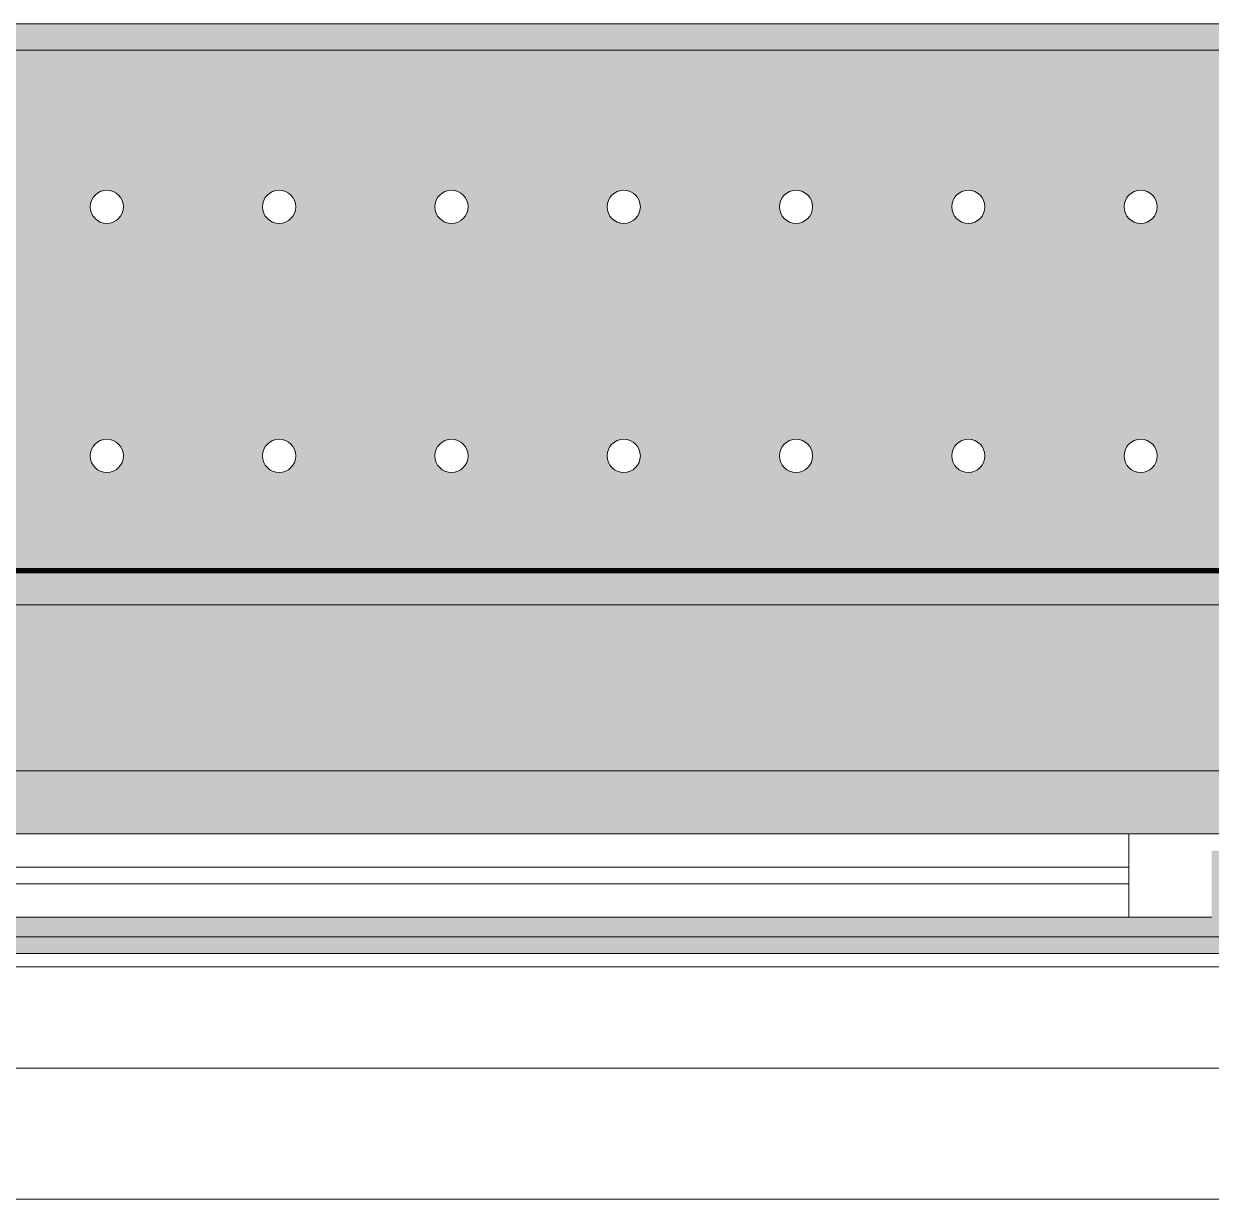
# Model space of a CAD drawing. Header units: millimetres. Extents: x 35157 to 232994, y -8553 to 29000.
# Drawn here: x 59295 to 60010, y -258 to 450 of the extents above; entities that cross this region are included whole.
import ezdxf

# ---------------------------------------------------------------- set-up
doc = ezdxf.new("R2010")
doc.units = ezdxf.units.MM
doc.linetypes.add('Осевая', pattern=[3175, 635, -476.25, 1587.5, -476.25])
for name, color, linetype, lineweight in [('A-GLAZ', 7, 'Continuous', 9), ('A-GLAZ-1', 7, 'Continuous', 13), ('I-WALL', 7, 'Continuous', 9), ('Оси-2', 7, 'Осевая', 9)]:
    doc.layers.add(name, color=color, linetype=linetype, lineweight=lineweight)
for name, color, linetype, lineweight, true_color in [('A-WALL-1', 7, 'Continuous', 9, 0xc0c0c0), ('A-WALL-2', 7, 'Continuous', 9, 0xcbc7bf), ('I-WALL-5', 7, 'Continuous', 9, 0xc0c0c0), ('I-WALL-9', 7, 'Continuous', 80, 0xff80c0), ('S-WALL-ANLY', 7, 'Continuous', 13, 0x008040), ('Знаки-1', 7, 'Continuous', 9, 0xc1bbaf), ('Знаки-3', 9, 'Continuous', 9, 0x808080), ('Знаки-4', 7, 'Continuous', 9, 0xaba79f), ('Знаки-5', 7, 'Continuous', 9, 0xd1cabb), ('Знаки-6', 7, 'Continuous', 9, 0xccc5b7), ('Знаки-7', 7, 'Continuous', 9, 0xd5cdbe), ('Знаки-8', 7, 'Continuous', 9, 0xd4ccbd)]:
    doc.layers.add(name, color=color, linetype=linetype, lineweight=lineweight, true_color=true_color)
doc.layers.add('Знаки-2', color=7, linetype='Continuous', lineweight=9, transparency=0.5)

# ---------------------------------------------------------------- blocks, each defined once
blk = doc.blocks.new('120_Окно_СКБ_2Ст - 120_Окно_СКБ_2Ст 2100х2500 _мал створка СЛЕВА_-22446485-План отделки стен 2 этажа в осях 12-23')
at = {"layer": 'A-GLAZ'}
for p, q in [((1050, -57), (-1050, -57)), ((-100, -107), (930, -107)), ((930, -117), (-100, -117))]:
    blk.add_line(p, q, dxfattribs=at)
at = {"layer": 'A-GLAZ-1'}
for p, q in [((980, -87), (-150, -87)), ((-100, -137), (-100, -87)), ((-170, -137), (1000, -137)), ((1000, -137), (-170, -137))]:
    blk.add_line(p, q, dxfattribs=at)
blk = doc.blocks.new('Зашивка радиатора_ с перфорацией М5 - Зашивка радиатора_ с перфорацией М5-30945411-План отделки стен 2 этажа в осях 12-23')
at = {"layer": 'Знаки-2'}
h = blk.add_hatch(color=256, dxfattribs=at)
h.paths.add_polyline_path([(1723.88, 380), (-310, 380), (-310, 170.06), (1749.66, 170.06), (1750, 380)])
h.paths.add_polyline_path([(1687.43, 358.06), (1699.66, 358.06), (1699.66, 318.06), (1719.66, 318.06), (1719.66, 308.06), (549.66, 308.06), (549.66, 318.06), (569.66, 318.06), (569.66, 358.06), (1679.57, 358.06)])
h.paths.add_polyline_path([(223.55, 358.06), (499.66, 358.06), (499.66, 318.06), (519.66, 318.06), (519.66, 308.06), (-280.34, 308.06), (-280.34, 318.06), (-260.34, 318.06), (-260.34, 358.06), (-151.54, 358.06)])
h.paths.add_polyline_path([(1504.13, 150.06), (-310, 150.06), (-310, -179.94), (1750, -179.94), (1750, 150.06), (1505.89, 150.06)])
h.paths.add_polyline_path([(820, 90.35), (825, 89.02), (828.66, 85.35), (830, 80.35), (828.66, 75.35), (825, 71.69), (820, 70.35), (815, 71.69), (811.34, 75.35), (810, 80.35), (811.34, 85.35), (815, 89.02), (817.41, 90.01)])
h.paths.add_polyline_path([(1338.75, 90.35), (1343.75, 89.02), (1347.41, 85.35), (1348.75, 80.35), (1347.41, 75.35), (1343.75, 71.69), (1338.75, 70.35), (1333.75, 71.69), (1330.09, 75.35), (1328.75, 80.35), (1330.09, 85.35), (1333.75, 89.02), (1336.16, 90.01)])
h.paths.add_polyline_path([(1650, 90.35), (1655, 89.02), (1658.66, 85.35), (1660, 80.35), (1658.66, 75.35), (1655, 71.69), (1650, 70.35), (1645, 71.69), (1641.34, 75.35), (1640, 80.35), (1641.34, 85.35), (1645, 89.02), (1647.41, 90.01)])
h.paths.add_polyline_path([(923.75, 90.35), (928.75, 89.02), (932.41, 85.35), (933.75, 80.35), (932.41, 75.35), (928.75, 71.69), (923.75, 70.35), (918.75, 71.69), (915.09, 75.35), (913.75, 80.35), (915.09, 85.35), (918.75, 89.02), (921.16, 90.01)])
h.paths.add_polyline_path([(1235, 90.35), (1240, 89.02), (1243.66, 85.35), (1245, 80.35), (1243.66, 75.35), (1240, 71.69), (1235, 70.35), (1230, 71.69), (1226.34, 75.35), (1225, 80.35), (1226.34, 85.35), (1230, 89.02), (1232.41, 90.01)])
h.paths.add_polyline_path([(1131.25, 90.35), (1136.25, 89.02), (1139.91, 85.35), (1141.25, 80.35), (1139.91, 75.35), (1136.25, 71.69), (1131.25, 70.35), (1126.25, 71.69), (1122.59, 75.35), (1121.25, 80.35), (1122.59, 85.35), (1126.25, 89.02), (1128.66, 90.01)])
h.paths.add_polyline_path([(1546.25, 90.35), (1551.25, 89.02), (1554.91, 85.35), (1556.25, 80.35), (1554.91, 75.35), (1551.25, 71.69), (1546.25, 70.35), (1541.25, 71.69), (1537.59, 75.35), (1536.33, 81), (1537.59, 85.35), (1541.25, 89.02), (1543.66, 90.01)])
h.paths.add_polyline_path([(1027.5, 90.35), (1032.5, 89.02), (1036.16, 85.35), (1037.5, 80.35), (1036.16, 75.35), (1032.5, 71.69), (1027.5, 70.35), (1022.5, 71.69), (1018.84, 75.35), (1017.5, 80.35), (1018.84, 85.35), (1022.5, 89.02), (1024.91, 90.01)])
h.paths.add_polyline_path([(1442.5, 90.35), (1447.5, 89.02), (1451.16, 85.35), (1452.5, 80.35), (1451.16, 75.35), (1447.5, 71.69), (1442.5, 70.35), (1437.5, 71.69), (1433.84, 75.35), (1432.5, 80.35), (1433.84, 85.35), (1437.5, 89.02), (1439.91, 90.01)])
h.paths.add_polyline_path([(716.25, 90.35), (721.25, 89.02), (724.91, 85.35), (726.25, 80.35), (724.91, 75.35), (721.25, 71.69), (716.25, 70.35), (711.25, 71.69), (707.59, 75.35), (706.25, 80.35), (707.59, 85.35), (711.25, 89.02), (713.66, 90.01)])
h.paths.add_polyline_path([(612.5, 90.35), (617.5, 89.02), (621.16, 85.35), (622.5, 80.35), (621.16, 75.35), (617.5, 71.69), (612.5, 70.35), (607.5, 71.69), (603.84, 75.35), (602.5, 80.35), (603.84, 85.35), (607.5, 89.02), (609.91, 90.01)])
h.paths.add_polyline_path([(-10, 90.35), (-5, 89.02), (-1.34, 85.35), (0, 80.35), (-1.34, 75.35), (-5, 71.69), (-10, 70.35), (-15, 71.69), (-18.66, 75.35), (-20, 80.35), (-18.66, 85.35), (-15, 89.02), (-12.59, 90.01)])
h.paths.add_polyline_path([(-113.75, 90.35), (-108.75, 89.02), (-105.09, 85.35), (-103.75, 80.35), (-105.09, 75.35), (-108.75, 71.69), (-113.75, 70.35), (-118.75, 71.69), (-122.41, 75.35), (-123.75, 80.35), (-122.41, 85.35), (-118.75, 89.02), (-116.34, 90.01)])
h.paths.add_polyline_path([(301.25, 90.35), (306.25, 89.02), (309.91, 85.35), (311.25, 80.35), (309.91, 75.35), (306.25, 71.69), (301.25, 70.35), (296.25, 71.69), (292.59, 75.35), (291.25, 80.35), (292.59, 85.35), (296.25, 89.02), (298.66, 90.01)])
h.paths.add_polyline_path([(405, 90.35), (410, 89.02), (413.66, 85.35), (415, 80.35), (413.66, 75.35), (410, 71.69), (405, 70.35), (400, 71.69), (396.34, 75.35), (395, 80.35), (396.34, 85.35), (400, 89.02), (402.41, 90.01)])
h.paths.add_polyline_path([(93.75, 90.35), (98.75, 89.02), (102.41, 85.35), (103.75, 80.35), (102.41, 75.35), (98.75, 71.69), (93.75, 70.35), (88.75, 71.69), (85.09, 75.35), (83.75, 80.35), (85.09, 85.35), (88.75, 89.02), (91.16, 90.01)])
h.paths.add_polyline_path([(508.75, 90.35), (513.75, 89.02), (517.41, 85.35), (518.75, 80.35), (517.41, 75.35), (513.75, 71.69), (508.75, 70.35), (503.75, 71.69), (500.09, 75.35), (498.75, 80.35), (500.09, 85.35), (503.75, 89.02), (506.16, 90.01)])
h.paths.add_polyline_path([(-217.5, 90.35), (-212.5, 89.02), (-208.84, 85.35), (-207.5, 80.35), (-208.84, 75.35), (-212.5, 71.69), (-217.5, 70.35), (-222.5, 71.69), (-226.16, 75.35), (-227.5, 80.35), (-226.16, 85.35), (-222.5, 89.02), (-220.09, 90.01)])
h.paths.add_polyline_path([(197.5, 90.35), (202.5, 89.02), (206.16, 85.35), (207.5, 80.35), (206.16, 75.35), (202.5, 71.69), (197.5, 70.35), (192.5, 71.69), (188.84, 75.35), (187.5, 80.35), (188.84, 85.35), (192.5, 89.02), (194.91, 90.01)])
h.paths.add_polyline_path([(923.75, -59.65), (928.75, -60.98), (932.41, -64.65), (933.75, -69.65), (932.41, -74.65), (928.75, -78.31), (923.75, -79.65), (918.75, -78.31), (915.09, -74.65), (913.75, -69.65), (915.09, -64.65), (918.75, -60.98), (921.16, -59.99)])
h.paths.add_polyline_path([(716.25, -59.65), (721.25, -60.98), (724.91, -64.65), (726.25, -69.65), (724.91, -74.65), (721.25, -78.31), (716.25, -79.65), (711.25, -78.31), (707.59, -74.65), (706.25, -69.65), (707.59, -64.65), (711.25, -60.98), (713.66, -59.99)])
h.paths.add_polyline_path([(1650, -59.65), (1655, -60.98), (1658.66, -64.65), (1660, -69.65), (1658.66, -74.65), (1655, -78.31), (1650, -79.65), (1645, -78.31), (1641.34, -74.65), (1640, -69.65), (1641.34, -64.65), (1645, -60.98), (1647.41, -59.99)])
h.paths.add_polyline_path([(1338.75, -59.65), (1343.75, -60.98), (1347.41, -64.65), (1348.75, -69.65), (1347.41, -74.65), (1343.75, -78.31), (1338.75, -79.65), (1333.75, -78.31), (1330.09, -74.65), (1328.75, -69.65), (1330.09, -64.65), (1333.75, -60.98), (1336.16, -59.99)])
h.paths.add_polyline_path([(1546.25, -59.65), (1551.25, -60.98), (1554.91, -64.65), (1556.25, -69.65), (1554.91, -74.65), (1551.25, -78.31), (1546.25, -79.65), (1541.25, -78.31), (1537.59, -74.65), (1536.33, -69), (1537.59, -64.65), (1541.25, -60.98), (1543.66, -59.99)])
h.paths.add_polyline_path([(1442.5, -59.65), (1447.5, -60.98), (1451.16, -64.65), (1452.5, -69.65), (1451.16, -74.65), (1447.5, -78.31), (1442.5, -79.65), (1437.5, -78.31), (1433.84, -74.65), (1432.5, -69.65), (1433.84, -64.65), (1437.5, -60.98), (1439.91, -59.99)])
h.paths.add_polyline_path([(1027.5, -59.65), (1032.5, -60.98), (1036.16, -64.65), (1037.5, -69.65), (1036.16, -74.65), (1032.5, -78.31), (1027.5, -79.65), (1022.5, -78.31), (1018.84, -74.65), (1017.5, -69.65), (1018.84, -64.65), (1022.5, -60.98), (1024.91, -59.99)])
h.paths.add_polyline_path([(1235, -59.65), (1240, -60.98), (1243.66, -64.65), (1245, -69.65), (1243.66, -74.65), (1240, -78.31), (1235, -79.65), (1230, -78.31), (1226.34, -74.65), (1225, -69.65), (1226.34, -64.65), (1230, -60.98), (1232.41, -59.99)])
h.paths.add_polyline_path([(1131.25, -59.65), (1136.25, -60.98), (1139.91, -64.65), (1141.25, -69.65), (1139.91, -74.65), (1136.25, -78.31), (1131.25, -79.65), (1126.25, -78.31), (1122.59, -74.65), (1121.25, -69.65), (1122.59, -64.65), (1126.25, -60.98), (1128.66, -59.99)])
h.paths.add_polyline_path([(820, -59.65), (825, -60.98), (828.66, -64.65), (830, -69.65), (828.66, -74.65), (825, -78.31), (820, -79.65), (815, -78.31), (811.34, -74.65), (810, -69.65), (811.34, -64.65), (815, -60.98), (817.41, -59.99)])
h.paths.add_polyline_path([(93.75, -59.65), (98.75, -60.98), (102.41, -64.65), (103.75, -69.65), (102.41, -74.65), (98.75, -78.31), (93.75, -79.65), (88.75, -78.31), (85.09, -74.65), (83.75, -69.65), (85.09, -64.65), (88.75, -60.98), (91.16, -59.99)])
h.paths.add_polyline_path([(405, -59.65), (410, -60.98), (413.66, -64.65), (415, -69.65), (413.66, -74.65), (410, -78.31), (405, -79.65), (400, -78.31), (396.34, -74.65), (395, -69.65), (396.34, -64.65), (400, -60.98), (402.41, -59.99)])
h.paths.add_polyline_path([(-217.5, -59.65), (-212.5, -60.98), (-208.84, -64.65), (-207.5, -69.65), (-208.84, -74.65), (-212.5, -78.31), (-217.5, -79.65), (-222.5, -78.31), (-226.16, -74.65), (-227.5, -69.65), (-226.16, -64.65), (-222.5, -60.98), (-220.09, -59.99)])
h.paths.add_polyline_path([(301.25, -59.65), (306.25, -60.98), (309.91, -64.65), (311.25, -69.65), (309.91, -74.65), (306.25, -78.31), (301.25, -79.65), (296.25, -78.31), (292.59, -74.65), (291.25, -69.65), (292.59, -64.65), (296.25, -60.98), (298.66, -59.99)])
h.paths.add_polyline_path([(197.5, -59.65), (202.5, -60.98), (206.16, -64.65), (207.5, -69.65), (206.16, -74.65), (202.5, -78.31), (197.5, -79.65), (192.5, -78.31), (188.84, -74.65), (187.5, -69.65), (188.84, -64.65), (192.5, -60.98), (194.91, -59.99)])
h.paths.add_polyline_path([(508.75, -59.65), (513.75, -60.98), (517.41, -64.65), (518.75, -69.65), (517.41, -74.65), (513.75, -78.31), (508.75, -79.65), (503.75, -78.31), (500.09, -74.65), (498.75, -69.65), (500.09, -64.65), (503.75, -60.98), (506.16, -59.99)])
h.paths.add_polyline_path([(-113.75, -59.65), (-108.75, -60.98), (-105.09, -64.65), (-103.75, -69.65), (-105.09, -74.65), (-108.75, -78.31), (-113.75, -79.65), (-118.75, -78.31), (-122.41, -74.65), (-123.75, -69.65), (-122.41, -64.65), (-118.75, -60.98), (-116.34, -59.99)])
h.paths.add_polyline_path([(612.5, -59.65), (617.5, -60.98), (621.16, -64.65), (622.5, -69.65), (621.16, -74.65), (617.5, -78.31), (612.5, -79.65), (607.5, -78.31), (603.84, -74.65), (602.5, -69.65), (603.84, -64.65), (607.5, -60.98), (609.91, -59.99)])
h.paths.add_polyline_path([(-10, -59.65), (-5, -60.98), (-1.34, -64.65), (0, -69.65), (-1.34, -74.65), (-5, -78.31), (-10, -79.65), (-15, -78.31), (-18.66, -74.65), (-20, -69.65), (-18.66, -64.65), (-15, -60.98), (-12.59, -59.99)])
for points in [[(1735.6, -163.94), (-310, -163.94), (-310, -179.94), (1750, -179.94), (1750, -163.94), (1736.12, -163.94)], [(620, -163.94), (600, -163.94), (600.68, -179.94), (640, -179.94), (639.32, -163.94), (625.18, -163.94)], [(615, -163.94), (600, -163.94), (600.68, -179.94), (640, -179.94), (639.32, -163.94), (617.41, -163.94)], [(620, -163.94), (610, -163.94), (610.34, -179.94), (630, -179.94), (629.66, -163.94), (622.59, -163.94)], [(620, -163.94), (610, -163.94), (610.34, -179.94), (630, -179.94), (629.66, -163.94), (622.59, -163.94)], [(725, -163.94), (700, -163.94), (700.68, -179.94), (740, -179.94), (739.32, -163.94), (725.18, -163.94)], [(725, -163.94), (700, -163.94), (700.68, -179.94), (740, -179.94), (739.32, -163.94), (725.18, -163.94)], [(720, -163.94), (710, -163.94), (710.34, -179.94), (730, -179.94), (729.66, -163.94), (722.59, -163.94)], [(720, -163.94), (710, -163.94), (710.34, -179.94), (730, -179.94), (729.66, -163.94), (722.59, -163.94)], [(820, -163.94), (800, -163.94), (800.68, -179.94), (840, -179.94), (839.32, -163.94), (825.18, -163.94)], [(825, -163.94), (800, -163.94), (800.68, -179.94), (840, -179.94), (839.32, -163.94), (825.18, -163.94)], [(820, -163.94), (810, -163.94), (810.34, -179.94), (830, -179.94), (829.66, -163.94), (822.59, -163.94)], [(820, -163.94), (810, -163.94), (810.34, -179.94), (830, -179.94), (829.66, -163.94), (822.59, -163.94)], [(923.75, -163.94), (900, -163.94), (900.68, -179.94), (940, -179.94), (939.32, -163.94), (925.18, -163.94)], [(922.59, -163.94), (900, -163.94), (900.68, -179.94), (940, -179.94), (939.32, -163.94), (923.75, -163.94)], [(920, -163.94), (910, -163.94), (910.34, -179.94), (930, -179.94), (929.66, -163.94), (922.59, -163.94)], [(920, -163.94), (910, -163.94), (910.34, -179.94), (930, -179.94), (929.66, -163.94), (922.59, -163.94)], [(1025, -163.94), (1000, -163.94), (1000.68, -179.94), (1040, -179.94), (1039.32, -163.94), (1025.18, -163.94)], [(1025, -163.94), (1000, -163.94), (1000.68, -179.94), (1040, -179.94), (1039.32, -163.94), (1025.18, -163.94)], [(1020, -163.94), (1010, -163.94), (1010.34, -179.94), (1030, -179.94), (1029.66, -163.94), (1022.59, -163.94)], [(1020, -163.94), (1010, -163.94), (1010.34, -179.94), (1030, -179.94), (1029.66, -163.94), (1022.59, -163.94)], [(1120, -163.94), (1100, -163.94), (1100.68, -179.94), (1140, -179.94), (1139.32, -163.94), (1125.18, -163.94)], [(1115, -163.94), (1100, -163.94), (1100.68, -179.94), (1140, -179.94), (1139.32, -163.94), (1117.41, -163.94)], [(1120, -163.94), (1110, -163.94), (1110.34, -179.94), (1130, -179.94), (1129.66, -163.94), (1122.59, -163.94)], [(1120, -163.94), (1110, -163.94), (1110.34, -179.94), (1130, -179.94), (1129.66, -163.94), (1122.59, -163.94)], [(1220, -163.94), (1200, -163.94), (1200.68, -179.94), (1240, -179.94), (1239.32, -163.94), (1225.18, -163.94)], [(1215, -163.94), (1200, -163.94), (1200.68, -179.94), (1240, -179.94), (1239.32, -163.94), (1217.41, -163.94)], [(1220, -163.94), (1210, -163.94), (1210.34, -179.94), (1230, -179.94), (1229.66, -163.94), (1222.59, -163.94)], [(1220, -163.94), (1210, -163.94), (1210.34, -179.94), (1230, -179.94), (1229.66, -163.94), (1222.59, -163.94)]]:
    blk.add_hatch(color=256, dxfattribs=at).paths.add_polyline_path(points)
at = {"layer": 'Знаки-1'}
for p, q in [((600, -163.94), (540, -163.94)), ((600, -163.94), (640, -163.94)), ((620, -163.94), (600, -163.94)), ((640, -163.94), (620, -163.94)), ((700, -163.94), (640, -163.94)), ((700, -163.94), (710, -163.94)), ((710, -163.94), (700, -163.94)), ((710, -163.94), (730, -163.94)), ((730, -163.94), (710, -163.94)), ((730, -163.94), (740, -163.94)), ((740, -163.94), (730, -163.94)), ((800, -163.94), (740, -163.94)), ((800, -163.94), (840, -163.94)), ((840, -163.94), (800, -163.94)), ((900, -163.94), (840, -163.94)), ((900, -163.94), (910, -163.94)), ((940, -163.94), (900, -163.94)), ((910, -163.94), (930, -163.94)), ((930, -163.94), (940, -163.94)), ((1000, -163.94), (940, -163.94)), ((1000, -163.94), (1010, -163.94)), ((1010, -163.94), (1000, -163.94)), ((1010, -163.94), (1030, -163.94)), ((1030, -163.94), (1010, -163.94)), ((1030, -163.94), (1040, -163.94)), ((1040, -163.94), (1030, -163.94)), ((1100, -163.94), (1040, -163.94)), ((1100, -163.94), (1140, -163.94)), ((1140, -163.94), (1100, -163.94)), ((1200, -163.94), (1140, -163.94)), ((1200, -163.94), (1240, -163.94)), ((1240, -163.94), (1200, -163.94)), ((1300, -163.94), (1240, -163.94)), ((540, -179.94), (600, -179.94)), ((600, -179.94), (630, -179.94)), ((630, -179.94), (600, -179.94)), ((630, -179.94), (640, -179.94)), ((640, -179.94), (630, -179.94)), ((640, -179.94), (700, -179.94)), ((700, -179.94), (710, -179.94)), ((710, -179.94), (700, -179.94)), ((710, -179.94), (730, -179.94)), ((730, -179.94), (710, -179.94)), ((730, -179.94), (740, -179.94)), ((740, -179.94), (730, -179.94)), ((740, -179.94), (800, -179.94)), ((800, -179.94), (840, -179.94)), ((840, -179.94), (800, -179.94)), ((840, -179.94), (900, -179.94)), ((900, -179.94), (940, -179.94)), ((940, -179.94), (900, -179.94)), ((940, -179.94), (1000, -179.94)), ((1000, -179.94), (1010, -179.94)), ((1010, -179.94), (1000, -179.94)), ((1010, -179.94), (1025, -179.94)), ((1030, -179.94), (1010, -179.94)), ((1025, -179.94), (1030, -179.94)), ((1030, -179.94), (1040, -179.94)), ((1040, -179.94), (1030, -179.94)), ((1040, -179.94), (1100, -179.94)), ((1100, -179.94), (1140, -179.94)), ((1140, -179.94), (1100, -179.94)), ((1140, -179.94), (1200, -179.94)), ((1200, -179.94), (1240, -179.94)), ((1240, -179.94), (1200, -179.94)), ((1240, -179.94), (1300, -179.94))]:
    blk.add_line(p, q, dxfattribs=at)
at = {"layer": 'Знаки-3'}
for p, q in [((1750, 380), (-310, 380)), ((-310, -179.94), (1750, -179.94))]:
    blk.add_line(p, q, dxfattribs=at)
for centre, start, end in [((612.5, 80.35), 0, 180), ((716.25, 80.35), 0, 180), ((820, 80.35), 0, 180), ((923.75, 80.35), 0, 180), ((1027.5, 80.35), 0, 180), ((1131.25, 80.35), 0, 180), ((1235, 80.35), 0, 180), ((612.5, 80.35), 180, 0), ((716.25, 80.35), 180, 0), ((820, 80.35), 180, 0), ((923.75, 80.35), 180, 360), ((1027.5, 80.35), 180, 0), ((1131.25, 80.35), 180, 360), ((1235, 80.35), 180, 0), ((612.5, -69.65), 0, 180), ((716.25, -69.65), 0, 180), ((820, -69.65), 0, 180), ((923.75, -69.65), 0, 180), ((1027.5, -69.65), 0, 180), ((1131.25, -69.65), 0, 180), ((1235, -69.65), 0, 180), ((612.5, -69.65), 180, 0), ((716.25, -69.65), 180, 0), ((820, -69.65), 180, 0), ((923.75, -69.65), 180, 0), ((1027.5, -69.65), 180, 0), ((1131.25, -69.65), 180, 0), ((1235, -69.65), 180, 0)]:
    blk.add_arc(centre, 10, start, end, dxfattribs=at)
at = {"layer": 'Знаки-4'}
for p, q in [((-310, 380), (1750, 380)), ((-262.14, -163.94), (1700.94, -163.94)), ((1750, -179.94), (-310, -179.94)), ((1739.4, -179.94), (-310, -179.94))]:
    blk.add_line(p, q, dxfattribs=at)
for centre, start, end in [((612.5, 80.35), 0, 180), ((716.25, 80.35), 0, 180), ((820, 80.35), 0, 180), ((923.75, 80.35), 0, 180), ((1027.5, 80.35), 0, 180), ((1131.25, 80.35), 0, 180), ((1235, 80.35), 0, 180), ((612.5, 80.35), 180, 360), ((716.25, 80.35), 180, 0), ((820, 80.35), 180, 360), ((923.75, 80.35), 180, 360), ((1027.5, 80.35), 180, 360), ((1131.25, 80.35), 180, 360), ((1235, 80.35), 180, 0), ((612.5, -69.65), 0, 180), ((716.25, -69.65), 0, 180), ((820, -69.65), 0, 180), ((923.75, -69.65), 0, 180), ((1027.5, -69.65), 0, 180), ((1131.25, -69.65), 0, 180), ((1235, -69.65), 0, 180), ((612.5, -69.65), 180, 360), ((716.25, -69.65), 180, 360), ((820, -69.65), 180, 360), ((923.75, -69.65), 180, 360), ((1027.5, -69.65), 180, 360), ((1131.25, -69.65), 180, 360), ((1235, -69.65), 180, 360)]:
    blk.add_arc(centre, 10, start, end, dxfattribs=at)
at = {"layer": 'Знаки-5'}
for p, q in [((610, -163.94), (600.68, -163.94)), ((611.28, -163.94), (614.82, -163.94)), ((614.82, -163.94), (611.28, -163.94)), ((615, -163.94), (625, -163.94)), ((625, -163.94), (615, -163.94)), ((625.18, -163.94), (628.72, -163.94)), ((628.72, -163.94), (625.18, -163.94)), ((639.32, -163.94), (630, -163.94)), ((710, -163.94), (700.68, -163.94)), ((710, -163.94), (714.81, -163.94)), ((714.81, -163.94), (710, -163.94)), ((715, -163.94), (725, -163.94)), ((725, -163.94), (715, -163.94)), ((725.19, -163.94), (730, -163.94)), ((730, -163.94), (725.19, -163.94)), ((739.32, -163.94), (730, -163.94)), ((810, -163.94), (800.68, -163.94)), ((810, -163.94), (814.81, -163.94)), ((814.81, -163.94), (810, -163.94)), ((815, -163.94), (825, -163.94)), ((825, -163.94), (815, -163.94)), ((825.19, -163.94), (830, -163.94)), ((830, -163.94), (825.19, -163.94)), ((839.32, -163.94), (830, -163.94)), ((910, -163.94), (900.68, -163.94)), ((911.28, -163.94), (914.82, -163.94)), ((914.82, -163.94), (911.28, -163.94)), ((915, -163.94), (925, -163.94)), ((925, -163.94), (915, -163.94)), ((925.18, -163.94), (928.72, -163.94)), ((928.72, -163.94), (925.18, -163.94)), ((939.32, -163.94), (930, -163.94)), ((1010, -163.94), (1000.68, -163.94)), ((1010, -163.94), (1014.81, -163.94)), ((1014.81, -163.94), (1010, -163.94)), ((1015, -163.94), (1025, -163.94)), ((1025, -163.94), (1015, -163.94)), ((1025.19, -163.94), (1030, -163.94)), ((1030, -163.94), (1025.19, -163.94)), ((1039.32, -163.94), (1030, -163.94)), ((1110, -163.94), (1100.68, -163.94)), ((1110, -163.94), (1114.81, -163.94)), ((1114.81, -163.94), (1110, -163.94)), ((1115, -163.94), (1125, -163.94)), ((1125, -163.94), (1115, -163.94)), ((1125.19, -163.94), (1130, -163.94)), ((1130, -163.94), (1125.19, -163.94)), ((1139.32, -163.94), (1130, -163.94)), ((1210, -163.94), (1200.68, -163.94)), ((1211.28, -163.94), (1214.82, -163.94)), ((1214.82, -163.94), (1211.28, -163.94)), ((1215, -163.94), (1225, -163.94)), ((1225, -163.94), (1215, -163.94)), ((1225.18, -163.94), (1228.72, -163.94)), ((1228.72, -163.94), (1225.18, -163.94)), ((1239.32, -163.94), (1230, -163.94)), ((600.68, -179.94), (610, -179.94)), ((611.28, -179.94), (614.82, -179.94)), ((614.82, -179.94), (611.28, -179.94)), ((615, -179.94), (625, -179.94)), ((625, -179.94), (615, -179.94)), ((625.18, -179.94), (628.72, -179.94)), ((628.72, -179.94), (625.18, -179.94)), ((630, -179.94), (639.32, -179.94)), ((700.68, -179.94), (710, -179.94)), ((710, -179.94), (714.81, -179.94)), ((714.81, -179.94), (710, -179.94)), ((715, -179.94), (725, -179.94)), ((725, -179.94), (715, -179.94)), ((725.19, -179.94), (730, -179.94)), ((730, -179.94), (725.19, -179.94)), ((730, -179.94), (739.32, -179.94)), ((800.68, -179.94), (810, -179.94)), ((810, -179.94), (814.81, -179.94)), ((814.81, -179.94), (810, -179.94)), ((815, -179.94), (825, -179.94)), ((825, -179.94), (815, -179.94)), ((825.19, -179.94), (830, -179.94)), ((830, -179.94), (825.19, -179.94)), ((830, -179.94), (839.32, -179.94)), ((900.68, -179.94), (910, -179.94)), ((911.28, -179.94), (914.82, -179.94)), ((914.82, -179.94), (911.28, -179.94)), ((915, -179.94), (925, -179.94)), ((925, -179.94), (915, -179.94)), ((925.18, -179.94), (928.72, -179.94)), ((928.72, -179.94), (925.18, -179.94)), ((930, -179.94), (939.32, -179.94)), ((1000.68, -179.94), (1010, -179.94)), ((1010, -179.94), (1014.81, -179.94)), ((1014.81, -179.94), (1010, -179.94)), ((1015, -179.94), (1025, -179.94)), ((1025, -179.94), (1015, -179.94)), ((1025.19, -179.94), (1030, -179.94)), ((1030, -179.94), (1025.19, -179.94)), ((1030, -179.94), (1039.32, -179.94)), ((1100.68, -179.94), (1110, -179.94)), ((1110, -179.94), (1114.81, -179.94)), ((1114.81, -179.94), (1110, -179.94)), ((1115, -179.94), (1125, -179.94)), ((1125, -179.94), (1115, -179.94)), ((1125.19, -179.94), (1130, -179.94)), ((1130, -179.94), (1125.19, -179.94)), ((1130, -179.94), (1139.32, -179.94)), ((1200.68, -179.94), (1210, -179.94)), ((1211.28, -179.94), (1214.82, -179.94)), ((1214.82, -179.94), (1211.28, -179.94)), ((1215, -179.94), (1225, -179.94)), ((1225, -179.94), (1215, -179.94)), ((1225.18, -179.94), (1228.72, -179.94)), ((1228.72, -179.94), (1225.18, -179.94)), ((1230, -179.94), (1239.32, -179.94))]:
    blk.add_line(p, q, dxfattribs=at)
at = {"layer": 'Знаки-6'}
for p, q in [((600, -163.94), (610, -163.94)), ((610, -163.94), (600, -163.94)), ((610, -163.94), (612.93, -163.94)), ((614.81, -163.94), (610, -163.94)), ((612.93, -163.94), (614.81, -163.94)), ((615, -163.94), (625, -163.94)), ((620, -163.94), (615, -163.94)), ((625, -163.94), (620, -163.94)), ((625.19, -163.94), (630, -163.94)), ((629.66, -163.94), (625.19, -163.94)), ((630, -163.94), (629.66, -163.94)), ((630, -163.94), (640, -163.94)), ((640, -163.94), (630, -163.94)), ((700, -163.94), (710, -163.94)), ((710, -163.94), (700, -163.94)), ((711.28, -163.94), (714.82, -163.94)), ((714.82, -163.94), (711.28, -163.94)), ((715, -163.94), (725, -163.94)), ((725, -163.94), (715, -163.94)), ((725.18, -163.94), (728.72, -163.94)), ((728.72, -163.94), (725.18, -163.94)), ((730, -163.94), (740, -163.94)), ((740, -163.94), (730, -163.94)), ((800, -163.94), (805.86, -163.94)), ((810, -163.94), (800, -163.94)), ((805.86, -163.94), (810, -163.94)), ((810, -163.94), (814.81, -163.94)), ((810.34, -163.94), (810, -163.94)), ((814.81, -163.94), (810.34, -163.94)), ((815, -163.94), (825, -163.94)), ((825, -163.94), (815, -163.94)), ((825.19, -163.94), (830, -163.94)), ((830, -163.94), (825.19, -163.94)), ((830, -163.94), (840, -163.94)), ((840, -163.94), (830, -163.94)), ((900, -163.94), (910, -163.94)), ((900.68, -163.94), (900, -163.94)), ((910, -163.94), (900.68, -163.94)), ((910, -163.94), (912.93, -163.94)), ((914.81, -163.94), (910, -163.94)), ((912.93, -163.94), (914.81, -163.94)), ((915, -163.94), (922.59, -163.94)), ((925, -163.94), (915, -163.94)), ((922.59, -163.94), (925, -163.94)), ((925.19, -163.94), (930, -163.94)), ((930, -163.94), (925.19, -163.94)), ((930, -163.94), (939.32, -163.94)), ((934.14, -163.94), (930, -163.94)), ((940, -163.94), (934.14, -163.94)), ((939.32, -163.94), (940, -163.94)), ((1000, -163.94), (1010, -163.94)), ((1010, -163.94), (1000, -163.94)), ((1011.28, -163.94), (1014.82, -163.94)), ((1014.82, -163.94), (1011.28, -163.94)), ((1015, -163.94), (1025, -163.94)), ((1025, -163.94), (1015, -163.94)), ((1025.18, -163.94), (1028.72, -163.94)), ((1028.72, -163.94), (1025.18, -163.94)), ((1030, -163.94), (1040, -163.94)), ((1040, -163.94), (1030, -163.94)), ((1100, -163.94), (1105.86, -163.94)), ((1110, -163.94), (1100, -163.94)), ((1105.86, -163.94), (1110, -163.94)), ((1110, -163.94), (1114.81, -163.94)), ((1110.34, -163.94), (1110, -163.94)), ((1114.81, -163.94), (1110.34, -163.94)), ((1115, -163.94), (1125, -163.94)), ((1117.41, -163.94), (1115, -163.94)), ((1125, -163.94), (1117.41, -163.94)), ((1125.19, -163.94), (1130, -163.94)), ((1130, -163.94), (1125.19, -163.94)), ((1130, -163.94), (1140, -163.94)), ((1140, -163.94), (1130, -163.94)), ((1200, -163.94), (1205.86, -163.94)), ((1210, -163.94), (1200, -163.94)), ((1205.86, -163.94), (1210, -163.94)), ((1210, -163.94), (1214.81, -163.94)), ((1210.34, -163.94), (1210, -163.94)), ((1214.81, -163.94), (1210.34, -163.94)), ((1215, -163.94), (1225, -163.94)), ((1217.41, -163.94), (1215, -163.94)), ((1225, -163.94), (1217.41, -163.94)), ((1225.19, -163.94), (1230, -163.94)), ((1230, -163.94), (1225.19, -163.94)), ((1230, -163.94), (1240, -163.94)), ((1240, -163.94), (1230, -163.94)), ((600, -179.94), (602.68, -179.94)), ((602.68, -179.94), (600, -179.94)), ((602.68, -179.94), (610, -179.94)), ((610, -179.94), (602.68, -179.94)), ((610, -179.94), (611.34, -179.94)), ((614.81, -179.94), (610, -179.94)), ((611.34, -179.94), (614.81, -179.94)), ((615, -179.94), (625, -179.94)), ((625, -179.94), (615, -179.94)), ((625.19, -179.94), (630, -179.94)), ((630, -179.94), (625.19, -179.94)), ((630, -179.94), (637.32, -179.94)), ((634.14, -179.94), (630, -179.94)), ((640, -179.94), (634.14, -179.94)), ((637.32, -179.94), (640, -179.94)), ((700, -179.94), (710, -179.94)), ((710, -179.94), (700, -179.94)), ((711.28, -179.94), (714.82, -179.94)), ((714.82, -179.94), (711.28, -179.94)), ((715, -179.94), (725, -179.94)), ((725, -179.94), (715, -179.94)), ((725.18, -179.94), (728.72, -179.94)), ((728.72, -179.94), (725.18, -179.94)), ((730, -179.94), (740, -179.94)), ((740, -179.94), (730, -179.94)), ((800, -179.94), (810, -179.94)), ((810, -179.94), (800, -179.94)), ((810, -179.94), (814.81, -179.94)), ((814.81, -179.94), (810, -179.94)), ((815, -179.94), (825, -179.94)), ((825, -179.94), (815, -179.94)), ((825.19, -179.94), (830, -179.94)), ((830, -179.94), (825.19, -179.94)), ((830, -179.94), (840, -179.94)), ((840, -179.94), (830, -179.94)), ((900, -179.94), (910, -179.94)), ((910, -179.94), (900, -179.94)), ((910, -179.94), (914.81, -179.94)), ((914.81, -179.94), (910, -179.94)), ((915, -179.94), (925, -179.94)), ((925, -179.94), (915, -179.94)), ((925.19, -179.94), (930, -179.94)), ((930, -179.94), (925.19, -179.94)), ((930, -179.94), (940, -179.94)), ((940, -179.94), (930, -179.94)), ((1000, -179.94), (1010, -179.94)), ((1010, -179.94), (1000, -179.94)), ((1011.28, -179.94), (1014.82, -179.94)), ((1014.82, -179.94), (1011.28, -179.94)), ((1015, -179.94), (1025, -179.94)), ((1025, -179.94), (1015, -179.94)), ((1025.18, -179.94), (1028.72, -179.94)), ((1028.72, -179.94), (1025.18, -179.94)), ((1030, -179.94), (1040, -179.94)), ((1040, -179.94), (1030, -179.94)), ((1100, -179.94), (1102.68, -179.94)), ((1110, -179.94), (1100, -179.94)), ((1102.68, -179.94), (1105.86, -179.94)), ((1105.86, -179.94), (1110, -179.94)), ((1110, -179.94), (1114.81, -179.94)), ((1114.81, -179.94), (1110, -179.94)), ((1115, -179.94), (1117.41, -179.94)), ((1125, -179.94), (1115, -179.94)), ((1117.41, -179.94), (1125, -179.94)), ((1125.19, -179.94), (1130, -179.94)), ((1130, -179.94), (1125.19, -179.94)), ((1130, -179.94), (1140, -179.94)), ((1140, -179.94), (1130, -179.94)), ((1200, -179.94), (1210, -179.94)), ((1210, -179.94), (1200, -179.94)), ((1210, -179.94), (1214.81, -179.94)), ((1214.81, -179.94), (1210, -179.94)), ((1215, -179.94), (1225, -179.94)), ((1225, -179.94), (1215, -179.94)), ((1225.19, -179.94), (1230, -179.94)), ((1230, -179.94), (1225.19, -179.94)), ((1230, -179.94), (1240, -179.94)), ((1240, -179.94), (1230, -179.94))]:
    blk.add_line(p, q, dxfattribs=at)
at = {"layer": 'Знаки-7'}
for p, q in [((614.82, -163.94), (611.34, -163.94)), ((625, -163.94), (615, -163.94)), ((628.66, -163.94), (625.18, -163.94)), ((714.82, -163.94), (711.34, -163.94)), ((725, -163.94), (715, -163.94)), ((728.66, -163.94), (725.18, -163.94)), ((814.82, -163.94), (811.34, -163.94)), ((825, -163.94), (815, -163.94)), ((828.66, -163.94), (825.18, -163.94)), ((914.82, -163.94), (911.34, -163.94)), ((925, -163.94), (915, -163.94)), ((928.66, -163.94), (925.18, -163.94)), ((1014.82, -163.94), (1011.34, -163.94)), ((1025, -163.94), (1015, -163.94)), ((1028.66, -163.94), (1025.18, -163.94)), ((1114.82, -163.94), (1111.34, -163.94)), ((1125, -163.94), (1115, -163.94)), ((1128.66, -163.94), (1125.18, -163.94)), ((1214.82, -163.94), (1211.34, -163.94)), ((1225, -163.94), (1215, -163.94)), ((1228.66, -163.94), (1225.18, -163.94)), ((611.34, -179.94), (614.82, -179.94)), ((615, -179.94), (625, -179.94)), ((625.18, -179.94), (628.66, -179.94)), ((711.34, -179.94), (714.82, -179.94)), ((715, -179.94), (725, -179.94)), ((725.18, -179.94), (728.66, -179.94)), ((811.34, -179.94), (814.82, -179.94)), ((815, -179.94), (825, -179.94)), ((825.18, -179.94), (828.66, -179.94)), ((911.34, -179.94), (914.82, -179.94)), ((915, -179.94), (925, -179.94)), ((925.18, -179.94), (928.66, -179.94)), ((1011.34, -179.94), (1014.82, -179.94)), ((1015, -179.94), (1025, -179.94)), ((1025.18, -179.94), (1028.66, -179.94)), ((1111.34, -179.94), (1114.82, -179.94)), ((1115, -179.94), (1125, -179.94)), ((1125.18, -179.94), (1128.66, -179.94)), ((1211.34, -179.94), (1214.82, -179.94)), ((1215, -179.94), (1225, -179.94)), ((1225.18, -179.94), (1228.66, -179.94))]:
    blk.add_line(p, q, dxfattribs=at)
at = {"layer": 'Знаки-8'}
for p, q in [((610, -163.94), (614.81, -163.94)), ((614.81, -163.94), (610, -163.94)), ((615, -163.94), (625, -163.94)), ((625, -163.94), (615, -163.94)), ((625.19, -163.94), (630, -163.94)), ((630, -163.94), (625.19, -163.94)), ((711.28, -163.94), (714.82, -163.94)), ((714.82, -163.94), (711.28, -163.94)), ((715, -163.94), (720, -163.94)), ((720, -163.94), (715, -163.94)), ((720, -163.94), (725, -163.94)), ((725, -163.94), (720, -163.94)), ((725.18, -163.94), (728.72, -163.94)), ((728.72, -163.94), (725.18, -163.94)), ((811.28, -163.94), (814.82, -163.94)), ((814.82, -163.94), (811.28, -163.94)), ((815, -163.94), (825, -163.94)), ((825, -163.94), (815, -163.94)), ((825.18, -163.94), (828.72, -163.94)), ((828.72, -163.94), (825.18, -163.94)), ((910, -163.94), (912.93, -163.94)), ((914.81, -163.94), (910, -163.94)), ((912.93, -163.94), (914.81, -163.94)), ((915, -163.94), (925, -163.94)), ((925, -163.94), (915, -163.94)), ((925.19, -163.94), (930, -163.94)), ((930, -163.94), (925.19, -163.94)), ((1011.28, -163.94), (1014.82, -163.94)), ((1014.82, -163.94), (1011.28, -163.94)), ((1015, -163.94), (1025, -163.94)), ((1025, -163.94), (1015, -163.94)), ((1025.18, -163.94), (1028.72, -163.94)), ((1028.72, -163.94), (1025.18, -163.94)), ((1111.28, -163.94), (1114.82, -163.94)), ((1114.82, -163.94), (1111.28, -163.94)), ((1115, -163.94), (1125, -163.94)), ((1125, -163.94), (1115, -163.94)), ((1125.18, -163.94), (1128.72, -163.94)), ((1128.72, -163.94), (1125.18, -163.94)), ((1210, -163.94), (1214.81, -163.94)), ((1212.93, -163.94), (1210, -163.94)), ((1214.81, -163.94), (1212.93, -163.94)), ((1215, -163.94), (1225, -163.94)), ((1225, -163.94), (1215, -163.94)), ((1225.19, -163.94), (1230, -163.94)), ((1229.66, -163.94), (1225.19, -163.94)), ((1230, -163.94), (1229.66, -163.94)), ((610, -179.94), (614.81, -179.94)), ((614.81, -179.94), (610, -179.94)), ((615, -179.94), (625, -179.94)), ((625, -179.94), (615, -179.94)), ((625.19, -179.94), (630, -179.94)), ((630, -179.94), (625.19, -179.94)), ((711.28, -179.94), (714.82, -179.94)), ((714.82, -179.94), (711.28, -179.94)), ((715, -179.94), (725, -179.94)), ((725, -179.94), (715, -179.94)), ((725.18, -179.94), (728.72, -179.94)), ((728.72, -179.94), (725.18, -179.94)), ((811.28, -179.94), (814.82, -179.94)), ((814.82, -179.94), (811.28, -179.94)), ((815, -179.94), (825, -179.94)), ((825, -179.94), (815, -179.94)), ((825.18, -179.94), (828.72, -179.94)), ((828.72, -179.94), (825.18, -179.94)), ((910, -179.94), (914.81, -179.94)), ((914.81, -179.94), (910, -179.94)), ((915, -179.94), (925, -179.94)), ((925, -179.94), (915, -179.94)), ((925.19, -179.94), (930, -179.94)), ((930, -179.94), (925.19, -179.94)), ((1011.28, -179.94), (1014.82, -179.94)), ((1014.82, -179.94), (1011.28, -179.94)), ((1015, -179.94), (1025, -179.94)), ((1025, -179.94), (1015, -179.94)), ((1025.18, -179.94), (1028.72, -179.94)), ((1028.72, -179.94), (1025.18, -179.94)), ((1111.28, -179.94), (1114.82, -179.94)), ((1114.82, -179.94), (1111.28, -179.94)), ((1115, -179.94), (1125, -179.94)), ((1125, -179.94), (1115, -179.94)), ((1125.18, -179.94), (1128.72, -179.94)), ((1128.72, -179.94), (1125.18, -179.94)), ((1210, -179.94), (1212.93, -179.94)), ((1211.34, -179.94), (1210, -179.94)), ((1214.81, -179.94), (1211.34, -179.94)), ((1212.93, -179.94), (1214.81, -179.94)), ((1215, -179.94), (1220, -179.94)), ((1217.41, -179.94), (1215, -179.94)), ((1225, -179.94), (1217.41, -179.94)), ((1220, -179.94), (1225, -179.94)), ((1225.19, -179.94), (1227.07, -179.94)), ((1227.07, -179.94), (1225.19, -179.94)), ((1227.07, -179.94), (1230, -179.94)), ((1230, -179.94), (1227.07, -179.94))]:
    blk.add_line(p, q, dxfattribs=at)

msp = doc.modelspace()

# ---------------------------------------------------------------- hatches: boundary and pattern name
at = {"layer": 'I-WALL'}
h = msp.add_hatch(dxfattribs=at)
h.set_pattern_fill('FP_63', color=256, style=0, pattern_type=2)
h.set_pattern_definition([(0, (0, 0), (121.92, 30.48), [10.058, -81.382, 10.058, -81.382, -487.68]), (0, (0, 0), (121.92, 30.48), [-182.88, 10.058, -172.822, 10.058, -81.382, -213.36]), (0, (0, 0), (121.92, 30.48), [-457.2, 10.058, -50.902, 10.058, -142.342]), (120, (45.72, 15.24), (-87.356454, 90.345817), [10.058, -81.382, 10.058, -81.382, -487.68]), (120, (45.72, 15.24), (-87.356454, 90.345817), [-182.88, 10.058, -172.822, 10.058, -81.382, -213.36]), (120, (45.72, 15.24), (-87.356454, 90.345817), [-457.2, 10.058, -50.902, 10.058, -142.342]), (240, (60.96, 76.2), (-34.563546, -120.825817), [10.058, -81.382, 10.058, -81.382, -487.68]), (240, (60.96, 76.2), (-34.563546, -120.825817), [-182.88, 10.058, -172.822, 10.058, -81.382, -213.36]), (240, (60.96, 76.2), (-34.563546, -120.825817), [-457.2, 10.058, -50.902, 10.058, -142.342])])
h.paths.add_polyline_path([(60731.2, 100), (60900, 100), (60900, 120), (57160, 120), (57160, 100), (60543.66, 100)])

# ---------------------------------------------------------------- linework, layer by layer
at = {"layer": 'A-WALL-1'}
msp.add_line((66160, -258), (58060, -258), dxfattribs=at)
at = {"layer": 'A-WALL-2'}
msp.add_line((58843.77, -100), (60875.81, -100), dxfattribs=at)
at = {"layer": 'I-WALL-5'}
for p, q in [((60910, 120), (57160, 120)), ((57085, 100), (60910, 100))]:
    msp.add_line(p, q, dxfattribs=at)
at = {"layer": 'I-WALL-9'}
for p, q in [((60889, 121), (57170, 121)), ((57170, 120), (60900, 120))]:
    msp.add_line(p, q, dxfattribs=at)
at = {"layer": 'S-WALL-ANLY'}
for p, q in [((60910, -179), (58810, -179)), ((58810, -179), (60910, -179))]:
    msp.add_line(p, q, dxfattribs=at)
at = {"layer": 'Оси-2'}
msp.add_line((38456.81, 0), (82200, 0), dxfattribs=at)

# ---------------------------------------------------------------- block references
at = {"layer": 'A-GLAZ', "rotation": 180}
msp.add_blockref('120_Окно_СКБ_2Ст - 120_Окно_СКБ_2Ст 2100х2500 _мал створка СЛЕВА_-22446485-План отделки стен 2 этажа в осях 12-23', (59860, -175), dxfattribs=at)
at = {"layer": 'Знаки-7', "rotation": 180}
msp.add_blockref('Зашивка радиатора_ с перфорацией М5 - Зашивка радиатора_ с перфорацией М5-30945411-План отделки стен 2 этажа в осях 12-23', (60579.66, 270.06), dxfattribs=at)

doc.saveas('drawing.dxf')
